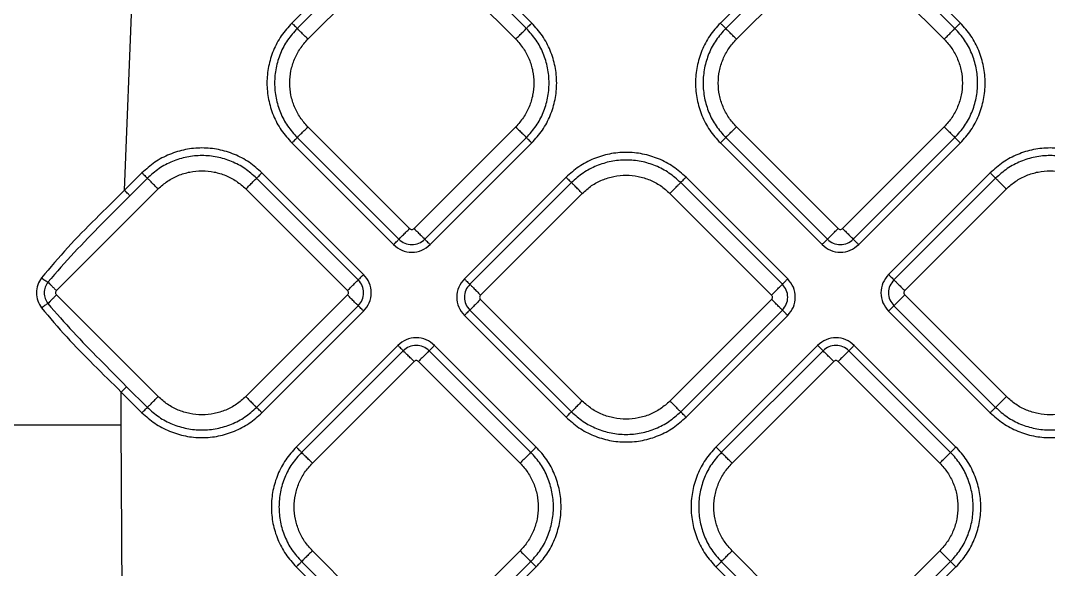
# Model space of a CAD drawing. Extents: x 943 to 1030, y 781 to 934.
# Drawn here: x 974.61 to 981.27, y 843.8 to 847.36 of the extents above; entities that cross this region are included whole.
import ezdxf

# ---------------------------------------------------------------- set-up
doc = ezdxf.new("R2010")
doc.units = 0
doc.header["$MEASUREMENT"] = 0
doc.layers.add('1', color=4, linetype='Continuous')

# ---------------------------------------------------------------- blocks, each defined once
blk = doc.blocks.new('AIRA')
at = {"layer": '1', "color": 3, "linetype": 'Continuous', "lineweight": 25}
for p, q in [((33.8449, 44.8358), (33.1861, 44.177)), ((34.7412, 44.177), (34.0824, 44.8358)), ((36.6214, 44.8358), (35.9626, 44.177)), ((37.5177, 44.177), (36.8589, 44.8358)), ((33.8798, 44.801), (33.2209, 44.1421)), ((34.7063, 44.1421), (34.0475, 44.801)), ((36.6563, 44.801), (35.9975, 44.1422)), ((37.4828, 44.1422), (36.824, 44.801)), ((33.2907, 44.0724), (33.9495, 44.7312)), ((33.9778, 44.7312), (34.6366, 44.0724)), ((36.0672, 44.0724), (36.726, 44.7313)), ((36.7543, 44.7313), (37.4131, 44.0724)), ((32.102, 43.0929), (32.1559, 44.4299)), ((33.9495, 42.8454), (33.2907, 43.5043)), ((34.6366, 43.5043), (33.9778, 42.8454)), ((36.726, 42.8455), (36.0672, 43.5043)), ((37.4131, 43.5043), (36.7543, 42.8455)), ((33.2209, 43.4345), (33.8798, 42.7757)), ((34.0475, 42.7757), (34.7063, 43.4345)), ((35.9975, 43.4346), (36.6563, 42.7757)), ((36.824, 42.7757), (37.4828, 43.4346)), ((33.1861, 43.3997), (33.8449, 42.7408)), ((34.0824, 42.7408), (34.7412, 43.3997)), ((35.9626, 43.3997), (36.6214, 42.7409)), ((36.8589, 42.7409), (37.5177, 43.3997)), ((32.2153, 43.2062), (32.102, 43.0929)), ((32.2501, 43.1713), (32.1369, 43.0581)), ((33.6165, 42.5125), (32.9577, 43.1713)), ((33.6514, 42.5473), (32.9926, 43.2062)), ((34.9632, 43.1777), (34.3044, 42.5188)), ((36.3994, 42.5188), (35.7405, 43.1777)), ((37.7113, 43.2062), (37.0524, 42.5473)), ((37.7461, 43.1713), (37.0873, 42.5125)), ((32.3198, 43.1016), (31.661, 42.4427)), ((32.888, 43.1016), (33.5468, 42.4427)), ((34.9981, 43.1428), (34.3393, 42.484)), ((36.3645, 42.484), (35.7057, 43.1428)), ((37.157, 42.4427), (37.8158, 43.1016)), ((34.409, 42.4142), (35.0678, 43.0731)), ((35.6359, 43.0731), (36.2948, 42.4142)), ((31.661, 42.4145), (32.3198, 41.7556)), ((33.5468, 42.4145), (32.888, 41.7556)), ((35.0678, 41.7271), (34.409, 42.386)), ((36.2948, 42.386), (35.6359, 41.7271)), ((37.8158, 41.7556), (37.157, 42.4145)), ((32.9577, 41.6859), (33.6165, 42.3447)), ((32.9926, 41.651), (33.6514, 42.3099)), ((34.3393, 42.3162), (34.9981, 41.6574)), ((35.7057, 41.6574), (36.3645, 42.3162)), ((37.0524, 42.3099), (37.7113, 41.651)), ((37.0873, 42.3447), (37.7461, 41.6859)), ((34.3044, 42.2814), (34.9632, 41.6225)), ((35.7405, 41.6225), (36.3994, 42.2814)), ((33.8734, 42.0878), (33.2146, 41.429)), ((33.9083, 42.053), (33.2495, 41.3942)), ((34.7348, 41.3942), (34.076, 42.053)), ((34.7697, 41.429), (34.1109, 42.0878)), ((36.5929, 42.0878), (35.9341, 41.429)), ((36.6278, 42.053), (35.9689, 41.3941)), ((37.4543, 41.3941), (36.7955, 42.053)), ((37.4892, 41.429), (36.8304, 42.0878)), ((33.3192, 41.3244), (33.978, 41.9833)), ((34.0063, 41.9833), (34.6651, 41.3244)), ((36.0387, 41.3244), (36.6975, 41.9832)), ((36.7258, 41.9832), (37.3846, 41.3244)), ((32.0807, 41.5708), (32.0812, 41.7851)), ((32.0812, 41.7851), (32.2153, 41.651)), ((32.116, 41.82), (32.2501, 41.6859)), ((32.0885, 40.3029), (32.0807, 41.5708)), ((33.978, 40.0975), (33.3192, 40.7563)), ((34.6651, 40.7563), (34.0063, 40.0975)), ((36.6975, 40.0974), (36.0387, 40.7563)), ((37.3846, 40.7563), (36.7258, 40.0974)), ((33.2146, 40.6517), (33.8734, 39.9929)), ((33.2495, 40.6866), (33.9083, 40.0277)), ((34.076, 40.0277), (34.7348, 40.6866)), ((34.1109, 39.9929), (34.7697, 40.6517)), ((35.9341, 40.6517), (36.5929, 39.9928)), ((35.9689, 40.6865), (36.6278, 40.0277)), ((36.7955, 40.0277), (37.4543, 40.6865)), ((36.8304, 39.9928), (37.4892, 40.6517))]:
    blk.add_line(p, q, dxfattribs=at)
for points in [[(33.1861, 44.177), (33.1621, 44.1501), (33.1141, 44.0963), (33.0638, 43.9998), (33.0321, 43.8963), (33.0216, 43.7883), (33.0321, 43.6804), (33.0638, 43.5768), (33.1141, 43.4803), (33.1621, 43.4266), (33.1861, 43.3997)], [(33.1861, 44.177), (33.1902, 44.1728), (33.1985, 44.1646), (33.2093, 44.1537), (33.2176, 44.1454), (33.2198, 44.1432), (33.2209, 44.1421)], [(34.7412, 44.177), (34.7371, 44.1728), (34.7288, 44.1646), (34.718, 44.1537), (34.7097, 44.1454), (34.7074, 44.1432), (34.7063, 44.1421)], [(34.7412, 43.3997), (34.7652, 43.4266), (34.8132, 43.4803), (34.8634, 43.5768), (34.8951, 43.6804), (34.9057, 43.7883), (34.8951, 43.8963), (34.8634, 43.9998), (34.8132, 44.0963), (34.7652, 44.1501), (34.7412, 44.177)], [(35.9626, 44.177), (35.9386, 44.1501), (35.8906, 44.0964), (35.8404, 43.9999), (35.8086, 43.8963), (35.7981, 43.7884), (35.8086, 43.6804), (35.8404, 43.5769), (35.8906, 43.4804), (35.9386, 43.4266), (35.9626, 43.3997)], [(35.9626, 44.177), (35.9667, 44.1729), (35.975, 44.1646), (35.9858, 44.1538), (35.9941, 44.1455), (35.9963, 44.1433), (35.9975, 44.1422)], [(37.5177, 44.177), (37.5136, 44.1729), (37.5053, 44.1646), (37.4945, 44.1538), (37.4862, 44.1455), (37.484, 44.1433), (37.4828, 44.1422)], [(37.5177, 43.3997), (37.5417, 43.4266), (37.5897, 43.4804), (37.6399, 43.5769), (37.6717, 43.6804), (37.6822, 43.7884), (37.6717, 43.8963), (37.6399, 43.9999), (37.5897, 44.0964), (37.5417, 44.1501), (37.5177, 44.177)], [(33.2209, 44.1421), (33.1991, 44.1176), (33.1554, 44.0687), (33.1097, 43.9809), (33.0808, 43.8866), (33.0712, 43.7883), (33.0808, 43.6901), (33.1097, 43.5958), (33.1554, 43.508), (33.1991, 43.459), (33.2209, 43.4345)], [(33.2907, 44.0724), (33.2824, 44.0807), (33.2658, 44.0972), (33.2442, 44.1189), (33.2276, 44.1355), (33.2232, 44.1399), (33.2209, 44.1421)], [(34.6366, 44.0724), (34.6449, 44.0807), (34.6614, 44.0972), (34.6831, 44.1189), (34.6997, 44.1355), (34.7041, 44.1399), (34.7063, 44.1421)], [(34.7063, 43.4345), (34.7282, 43.459), (34.7719, 43.508), (34.8176, 43.5958), (34.8465, 43.6901), (34.8561, 43.7883), (34.8465, 43.8866), (34.8176, 43.9809), (34.7719, 44.0687), (34.7282, 44.1176), (34.7063, 44.1421)], [(35.9975, 44.1422), (35.9756, 44.1177), (35.9319, 44.0687), (35.8862, 43.9809), (35.8573, 43.8866), (35.8477, 43.7884), (35.8573, 43.6901), (35.8862, 43.5958), (35.9319, 43.508), (35.9756, 43.459), (35.9975, 43.4346)], [(36.0672, 44.0724), (36.0589, 44.0807), (36.0423, 44.0973), (36.0207, 44.1189), (36.0041, 44.1355), (35.9997, 44.1399), (35.9975, 44.1422)], [(37.4131, 44.0724), (37.4214, 44.0807), (37.438, 44.0973), (37.4596, 44.1189), (37.4762, 44.1355), (37.4806, 44.1399), (37.4828, 44.1422)], [(37.4828, 43.4346), (37.5047, 43.459), (37.5484, 43.508), (37.5941, 43.5958), (37.623, 43.6901), (37.6326, 43.7884), (37.623, 43.8866), (37.5941, 43.9809), (37.5484, 44.0687), (37.5047, 44.1177), (37.4828, 44.1422)], [(33.2907, 43.5043), (33.2731, 43.5239), (33.2381, 43.5632), (33.2013, 43.6337), (33.1781, 43.7094), (33.1704, 43.7883), (33.1781, 43.8672), (33.2013, 43.9429), (33.2381, 44.0135), (33.2731, 44.0527), (33.2907, 44.0724)], [(34.6366, 44.0724), (34.6541, 44.0527), (34.6892, 44.0135), (34.726, 43.9429), (34.7491, 43.8672), (34.7568, 43.7883), (34.7491, 43.7094), (34.726, 43.6337), (34.6892, 43.5632), (34.6541, 43.5239), (34.6366, 43.5043)], [(36.0672, 43.5043), (36.0496, 43.5239), (36.0146, 43.5632), (35.9778, 43.6338), (35.9547, 43.7095), (35.9469, 43.7884), (35.9547, 43.8673), (35.9778, 43.943), (36.0146, 44.0135), (36.0496, 44.0528), (36.0672, 44.0724)], [(37.4131, 44.0724), (37.4307, 44.0528), (37.4657, 44.0135), (37.5025, 43.943), (37.5256, 43.8673), (37.5334, 43.7884), (37.5256, 43.7095), (37.5025, 43.6338), (37.4657, 43.5632), (37.4307, 43.5239), (37.4131, 43.5043)], [(33.2209, 43.4345), (33.2232, 43.4368), (33.2276, 43.4412), (33.2442, 43.4578), (33.2658, 43.4794), (33.2824, 43.496), (33.2907, 43.5043)], [(34.6366, 43.5043), (34.6449, 43.496), (34.6614, 43.4794), (34.6831, 43.4578), (34.6997, 43.4412), (34.7041, 43.4368), (34.7063, 43.4345)], [(35.9975, 43.4346), (35.9997, 43.4368), (36.0041, 43.4412), (36.0207, 43.4578), (36.0423, 43.4795), (36.0589, 43.496), (36.0672, 43.5043)], [(37.4131, 43.5043), (37.4214, 43.496), (37.438, 43.4795), (37.4596, 43.4578), (37.4762, 43.4412), (37.4806, 43.4368), (37.4828, 43.4346)], [(33.2209, 43.4345), (33.2198, 43.4334), (33.2176, 43.4312), (33.2093, 43.4229), (33.1985, 43.4121), (33.1902, 43.4038), (33.1861, 43.3997)], [(34.7412, 43.3997), (34.7371, 43.4038), (34.7288, 43.4121), (34.718, 43.4229), (34.7097, 43.4312), (34.7074, 43.4334), (34.7063, 43.4345)], [(35.9975, 43.4346), (35.9963, 43.4335), (35.9941, 43.4313), (35.9858, 43.423), (35.975, 43.4121), (35.9667, 43.4039), (35.9626, 43.3997)], [(37.5177, 43.3997), (37.5136, 43.4039), (37.5053, 43.4121), (37.4945, 43.423), (37.4862, 43.4313), (37.484, 43.4335), (37.4828, 43.4346)], [(32.9926, 43.2062), (32.9657, 43.2302), (32.9119, 43.2781), (32.8154, 43.3284), (32.7119, 43.3601), (32.6039, 43.3707), (32.4959, 43.3601), (32.3924, 43.3284), (32.2959, 43.2781), (32.2421, 43.2302), (32.2153, 43.2062)], [(38.4886, 43.2062), (38.4617, 43.2302), (38.4079, 43.2781), (38.3114, 43.3284), (38.2079, 43.3601), (38.0999, 43.3707), (37.9919, 43.3601), (37.8884, 43.3284), (37.7919, 43.2781), (37.7381, 43.2302), (37.7113, 43.2062)], [(32.9577, 43.1713), (32.9332, 43.1931), (32.8843, 43.2368), (32.7964, 43.2826), (32.7022, 43.3114), (32.6039, 43.321), (32.5056, 43.3114), (32.4114, 43.2826), (32.3235, 43.2368), (32.2746, 43.1931), (32.2501, 43.1713)], [(35.7405, 43.1777), (35.7136, 43.2016), (35.6599, 43.2496), (35.5634, 43.2999), (35.4598, 43.3316), (35.3519, 43.3422), (35.2439, 43.3316), (35.1404, 43.2999), (35.0439, 43.2496), (34.9901, 43.2016), (34.9632, 43.1777)], [(38.4537, 43.1713), (38.4292, 43.1931), (38.3803, 43.2368), (38.2924, 43.2826), (38.1982, 43.3114), (38.0999, 43.321), (38.0016, 43.3114), (37.9074, 43.2826), (37.8195, 43.2368), (37.7706, 43.1931), (37.7461, 43.1713)], [(35.7057, 43.1428), (35.6812, 43.1646), (35.6322, 43.2083), (35.5444, 43.2541), (35.4502, 43.2829), (35.3519, 43.2925), (35.2536, 43.2829), (35.1593, 43.2541), (35.0715, 43.2083), (35.0226, 43.1646), (34.9981, 43.1428)], [(32.2153, 43.2062), (32.2194, 43.202), (32.2277, 43.1937), (32.2385, 43.1829), (32.2468, 43.1746), (32.249, 43.1724), (32.2501, 43.1713)], [(32.3198, 43.1016), (32.3116, 43.1099), (32.295, 43.1264), (32.2734, 43.1481), (32.2568, 43.1647), (32.2523, 43.1691), (32.2501, 43.1713)], [(32.3198, 43.1016), (32.3395, 43.1191), (32.3788, 43.1542), (32.4493, 43.1909), (32.525, 43.2141), (32.6039, 43.2218), (32.6828, 43.2141), (32.7585, 43.1909), (32.829, 43.1542), (32.8683, 43.1191), (32.888, 43.1016)], [(32.888, 43.1016), (32.8963, 43.1099), (32.9128, 43.1264), (32.9345, 43.1481), (32.9511, 43.1647), (32.9555, 43.1691), (32.9577, 43.1713)], [(32.9926, 43.2062), (32.9884, 43.202), (32.9801, 43.1937), (32.9693, 43.1829), (32.961, 43.1746), (32.9588, 43.1724), (32.9577, 43.1713)], [(34.9632, 43.1777), (34.9674, 43.1735), (34.9756, 43.1652), (34.9865, 43.1544), (34.9948, 43.1461), (34.997, 43.1439), (34.9981, 43.1428)], [(35.0678, 43.0731), (35.0875, 43.0906), (35.1268, 43.1257), (35.1973, 43.1624), (35.273, 43.1856), (35.3519, 43.1933), (35.4308, 43.1856), (35.5065, 43.1624), (35.577, 43.1257), (35.6163, 43.0906), (35.6359, 43.0731)], [(35.7405, 43.1777), (35.7364, 43.1735), (35.7281, 43.1652), (35.7173, 43.1544), (35.709, 43.1461), (35.7068, 43.1439), (35.7057, 43.1428)], [(37.7461, 43.1713), (37.745, 43.1724), (37.7428, 43.1746), (37.7345, 43.1829), (37.7237, 43.1937), (37.7154, 43.202), (37.7113, 43.2062)], [(37.7461, 43.1713), (37.7483, 43.1691), (37.7528, 43.1647), (37.7694, 43.1481), (37.791, 43.1264), (37.8076, 43.1099), (37.8158, 43.1016)], [(37.8158, 43.1016), (37.8355, 43.1191), (37.8748, 43.1542), (37.9453, 43.1909), (38.021, 43.2141), (38.0999, 43.2218), (38.1788, 43.2141), (38.2545, 43.1909), (38.325, 43.1542), (38.3643, 43.1191), (38.384, 43.1016)], [(32.1369, 43.0581), (32.1358, 43.0592), (32.1336, 43.0614), (32.1253, 43.0697), (32.1144, 43.0805), (32.1062, 43.0888), (32.102, 43.0929)], [(35.0678, 43.0731), (35.0595, 43.0813), (35.043, 43.0979), (35.0213, 43.1196), (35.0047, 43.1362), (35.0003, 43.1406), (34.9981, 43.1428)], [(35.6359, 43.0731), (35.6442, 43.0813), (35.6608, 43.0979), (35.6824, 43.1196), (35.699, 43.1362), (35.7035, 43.1406), (35.7057, 43.1428)], [(33.8798, 42.7757), (33.882, 42.7779), (33.8864, 42.7823), (33.903, 42.7989), (33.9247, 42.8206), (33.9412, 42.8372), (33.9495, 42.8454)], [(33.9778, 42.8454), (33.9861, 42.8372), (34.0026, 42.8206), (34.0243, 42.7989), (34.0409, 42.7823), (34.0453, 42.7779), (34.0475, 42.7757)], [(36.6563, 42.7757), (36.6585, 42.778), (36.6629, 42.7824), (36.6795, 42.799), (36.7012, 42.8206), (36.7177, 42.8372), (36.726, 42.8455)], [(36.7543, 42.8455), (36.7626, 42.8372), (36.7791, 42.8206), (36.8008, 42.799), (36.8174, 42.7824), (36.8218, 42.778), (36.824, 42.7757)], [(33.8449, 42.7408), (33.8491, 42.745), (33.8573, 42.7533), (33.8682, 42.7641), (33.8765, 42.7724), (33.8787, 42.7746), (33.8798, 42.7757)], [(34.0824, 42.7408), (34.0782, 42.745), (34.0699, 42.7533), (34.0591, 42.7641), (34.0508, 42.7724), (34.0486, 42.7746), (34.0475, 42.7757)], [(36.6214, 42.7409), (36.6256, 42.745), (36.6338, 42.7533), (36.6447, 42.7641), (36.653, 42.7724), (36.6552, 42.7746), (36.6563, 42.7757)], [(36.8589, 42.7409), (36.8547, 42.745), (36.8465, 42.7533), (36.8356, 42.7641), (36.8273, 42.7724), (36.8251, 42.7746), (36.824, 42.7757)], [(31.6056, 42.4982), (31.6092, 42.4946), (31.6163, 42.4875), (31.63, 42.4737), (31.6451, 42.4587), (31.6557, 42.4481), (31.661, 42.4427)], [(33.5468, 42.4427), (33.5551, 42.451), (33.5716, 42.4676), (33.5933, 42.4892), (33.6099, 42.5058), (33.6143, 42.5103), (33.6165, 42.5125)], [(33.6514, 42.5473), (33.6473, 42.5432), (33.639, 42.5349), (33.6281, 42.5241), (33.6199, 42.5158), (33.6176, 42.5136), (33.6165, 42.5125)], [(34.3044, 42.5188), (34.3085, 42.5147), (34.3168, 42.5064), (34.3276, 42.4956), (34.3359, 42.4873), (34.3381, 42.4851), (34.3393, 42.484)], [(36.3994, 42.5188), (36.3952, 42.5147), (36.3869, 42.5064), (36.3761, 42.4956), (36.3678, 42.4873), (36.3656, 42.4851), (36.3645, 42.484)], [(37.0524, 42.5473), (37.0566, 42.5432), (37.0648, 42.5349), (37.0757, 42.5241), (37.084, 42.5158), (37.0862, 42.5136), (37.0873, 42.5125)], [(37.0873, 42.5125), (37.0895, 42.5103), (37.0939, 42.5058), (37.1105, 42.4892), (37.1322, 42.4676), (37.1487, 42.451), (37.157, 42.4427)], [(34.3393, 42.484), (34.3415, 42.4817), (34.3459, 42.4773), (34.3625, 42.4607), (34.3841, 42.4391), (34.4007, 42.4225), (34.409, 42.4142)], [(36.2948, 42.4142), (36.3031, 42.4225), (36.3196, 42.4391), (36.3413, 42.4607), (36.3579, 42.4773), (36.3623, 42.4817), (36.3645, 42.484)], [(31.661, 42.4145), (31.6557, 42.4091), (31.645, 42.3984), (31.6298, 42.3833), (31.616, 42.3695), (31.6089, 42.3624), (31.6053, 42.3588)], [(33.6165, 42.3447), (33.6143, 42.347), (33.6099, 42.3514), (33.5933, 42.368), (33.5716, 42.3896), (33.5551, 42.4062), (33.5468, 42.4145)], [(34.409, 42.386), (34.4007, 42.3777), (34.3841, 42.3611), (34.3625, 42.3395), (34.3459, 42.3229), (34.3415, 42.3184), (34.3393, 42.3162)], [(36.3645, 42.3162), (36.3623, 42.3184), (36.3579, 42.3229), (36.3413, 42.3395), (36.3196, 42.3611), (36.3031, 42.3777), (36.2948, 42.386)], [(37.157, 42.4145), (37.1487, 42.4062), (37.1322, 42.3896), (37.1105, 42.368), (37.0939, 42.3514), (37.0895, 42.347), (37.0873, 42.3447)], [(33.6514, 42.3099), (33.6473, 42.314), (33.639, 42.3223), (33.6281, 42.3331), (33.6199, 42.3414), (33.6176, 42.3436), (33.6165, 42.3447)], [(34.3393, 42.3162), (34.3381, 42.3151), (34.3359, 42.3129), (34.3276, 42.3046), (34.3168, 42.2938), (34.3085, 42.2855), (34.3044, 42.2814)], [(36.3994, 42.2814), (36.3952, 42.2855), (36.3869, 42.2938), (36.3761, 42.3046), (36.3678, 42.3129), (36.3656, 42.3151), (36.3645, 42.3162)], [(37.0524, 42.3099), (37.0566, 42.314), (37.0648, 42.3223), (37.0757, 42.3331), (37.084, 42.3414), (37.0862, 42.3436), (37.0873, 42.3447)], [(33.8734, 42.0878), (33.8776, 42.0837), (33.8858, 42.0754), (33.8967, 42.0646), (33.905, 42.0563), (33.9072, 42.0541), (33.9083, 42.053)], [(33.978, 41.9833), (33.9697, 41.9915), (33.9532, 42.0081), (33.9315, 42.0298), (33.9149, 42.0463), (33.9105, 42.0508), (33.9083, 42.053)], [(34.076, 42.053), (34.0738, 42.0508), (34.0694, 42.0463), (34.0528, 42.0298), (34.0311, 42.0081), (34.0146, 41.9915), (34.0063, 41.9833)], [(34.1109, 42.0878), (34.1067, 42.0837), (34.0985, 42.0754), (34.0876, 42.0646), (34.0793, 42.0563), (34.0771, 42.0541), (34.076, 42.053)], [(36.5929, 42.0878), (36.5971, 42.0837), (36.6053, 42.0754), (36.6162, 42.0646), (36.6245, 42.0563), (36.6267, 42.0541), (36.6278, 42.053)], [(36.6975, 41.9832), (36.6892, 41.9915), (36.6727, 42.0081), (36.651, 42.0297), (36.6344, 42.0463), (36.63, 42.0507), (36.6278, 42.053)], [(36.7955, 42.053), (36.7933, 42.0507), (36.7889, 42.0463), (36.7723, 42.0297), (36.7506, 42.0081), (36.7341, 41.9915), (36.7258, 41.9832)], [(36.8304, 42.0878), (36.8262, 42.0837), (36.8179, 42.0754), (36.8071, 42.0646), (36.7988, 42.0563), (36.7966, 42.0541), (36.7955, 42.053)], [(32.0812, 41.7851), (32.0853, 41.7893), (32.0936, 41.7976), (32.1044, 41.8084), (32.1127, 41.8167), (32.1149, 41.8189), (32.116, 41.82)], [(32.2501, 41.6859), (32.2523, 41.6881), (32.2568, 41.6925), (32.2734, 41.7091), (32.295, 41.7308), (32.3116, 41.7474), (32.3198, 41.7556)], [(32.888, 41.7556), (32.8683, 41.7381), (32.829, 41.703), (32.7585, 41.6663), (32.6828, 41.6431), (32.6039, 41.6354), (32.525, 41.6431), (32.4493, 41.6663), (32.3788, 41.703), (32.3395, 41.7381), (32.3198, 41.7556)], [(32.888, 41.7556), (32.8963, 41.7474), (32.9128, 41.7308), (32.9345, 41.7091), (32.9511, 41.6925), (32.9555, 41.6881), (32.9577, 41.6859)], [(35.0678, 41.7271), (35.0595, 41.7188), (35.043, 41.7023), (35.0213, 41.6806), (35.0047, 41.664), (35.0003, 41.6596), (34.9981, 41.6574)], [(35.6359, 41.7271), (35.6163, 41.7096), (35.577, 41.6745), (35.5065, 41.6378), (35.4308, 41.6146), (35.3519, 41.6069), (35.273, 41.6146), (35.1973, 41.6378), (35.1268, 41.6745), (35.0875, 41.7096), (35.0678, 41.7271)], [(35.6359, 41.7271), (35.6442, 41.7188), (35.6608, 41.7023), (35.6824, 41.6806), (35.699, 41.664), (35.7035, 41.6596), (35.7057, 41.6574)], [(37.8158, 41.7556), (37.8076, 41.7474), (37.791, 41.7308), (37.7694, 41.7091), (37.7528, 41.6925), (37.7483, 41.6881), (37.7461, 41.6859)], [(38.384, 41.7556), (38.3643, 41.7381), (38.325, 41.703), (38.2545, 41.6663), (38.1788, 41.6431), (38.0999, 41.6354), (38.021, 41.6431), (37.9453, 41.6663), (37.8748, 41.703), (37.8355, 41.7381), (37.8158, 41.7556)], [(32.2153, 41.651), (32.2194, 41.6552), (32.2277, 41.6635), (32.2385, 41.6743), (32.2468, 41.6826), (32.249, 41.6848), (32.2501, 41.6859)], [(32.2153, 41.651), (32.2421, 41.6271), (32.2959, 41.5791), (32.3924, 41.5288), (32.4959, 41.4971), (32.6039, 41.4865), (32.7119, 41.4971), (32.8154, 41.5288), (32.9119, 41.5791), (32.9657, 41.6271), (32.9926, 41.651)], [(32.2501, 41.6859), (32.2746, 41.6641), (32.3235, 41.6204), (32.4114, 41.5746), (32.5056, 41.5458), (32.6039, 41.5362), (32.7022, 41.5458), (32.7964, 41.5746), (32.8843, 41.6204), (32.9332, 41.6641), (32.9577, 41.6859)], [(32.9926, 41.651), (32.9884, 41.6552), (32.9801, 41.6635), (32.9693, 41.6743), (32.961, 41.6826), (32.9588, 41.6848), (32.9577, 41.6859)], [(34.9632, 41.6225), (34.9674, 41.6267), (34.9756, 41.635), (34.9865, 41.6458), (34.9948, 41.6541), (34.997, 41.6563), (34.9981, 41.6574)], [(34.9981, 41.6574), (35.0226, 41.6356), (35.0715, 41.5919), (35.1593, 41.5461), (35.2536, 41.5173), (35.3519, 41.5077), (35.4502, 41.5173), (35.5444, 41.5461), (35.6322, 41.5919), (35.6812, 41.6356), (35.7057, 41.6574)], [(35.7405, 41.6225), (35.7364, 41.6267), (35.7281, 41.635), (35.7173, 41.6458), (35.709, 41.6541), (35.7068, 41.6563), (35.7057, 41.6574)], [(37.7113, 41.651), (37.7154, 41.6552), (37.7237, 41.6635), (37.7345, 41.6743), (37.7428, 41.6826), (37.745, 41.6848), (37.7461, 41.6859)], [(37.7113, 41.651), (37.7381, 41.6271), (37.7919, 41.5791), (37.8884, 41.5288), (37.9919, 41.4971), (38.0999, 41.4865), (38.2079, 41.4971), (38.3114, 41.5288), (38.4079, 41.5791), (38.4617, 41.6271), (38.4886, 41.651)], [(37.7461, 41.6859), (37.7706, 41.6641), (37.8195, 41.6204), (37.9074, 41.5746), (38.0016, 41.5458), (38.0999, 41.5362), (38.1982, 41.5458), (38.2924, 41.5746), (38.3803, 41.6204), (38.4292, 41.6641), (38.4537, 41.6859)], [(34.9632, 41.6225), (34.9901, 41.5985), (35.0439, 41.5506), (35.1404, 41.5003), (35.2439, 41.4686), (35.3519, 41.458), (35.4598, 41.4686), (35.5634, 41.5003), (35.6599, 41.5506), (35.7136, 41.5985), (35.7405, 41.6225)], [(33.2146, 41.429), (33.1906, 41.4021), (33.1426, 41.3484), (33.0924, 41.2519), (33.0606, 41.1483), (33.0501, 41.0404), (33.0606, 40.9324), (33.0924, 40.8289), (33.1426, 40.7324), (33.1906, 40.6786), (33.2146, 40.6517)], [(33.2146, 41.429), (33.2187, 41.4249), (33.227, 41.4166), (33.2378, 41.4058), (33.2461, 41.3975), (33.2483, 41.3953), (33.2495, 41.3942)], [(34.7348, 41.3942), (34.736, 41.3953), (34.7382, 41.3975), (34.7465, 41.4058), (34.7573, 41.4166), (34.7656, 41.4249), (34.7697, 41.429)], [(34.7697, 40.6517), (34.7937, 40.6786), (34.8417, 40.7324), (34.8919, 40.8289), (34.9237, 40.9324), (34.9342, 41.0404), (34.9237, 41.1483), (34.8919, 41.2519), (34.8417, 41.3484), (34.7937, 41.4021), (34.7697, 41.429)], [(35.9341, 41.429), (35.9101, 41.4021), (35.8621, 41.3483), (35.8118, 41.2518), (35.7801, 41.1483), (35.7696, 41.0403), (35.7801, 40.9324), (35.8118, 40.8288), (35.8621, 40.7323), (35.9101, 40.6786), (35.9341, 40.6517)], [(35.9341, 41.429), (35.9382, 41.4248), (35.9465, 41.4166), (35.9573, 41.4057), (35.9656, 41.3974), (35.9678, 41.3952), (35.9689, 41.3941)], [(37.4892, 41.429), (37.4851, 41.4248), (37.4768, 41.4166), (37.466, 41.4057), (37.4577, 41.3974), (37.4554, 41.3952), (37.4543, 41.3941)], [(37.4892, 40.6517), (37.5132, 40.6786), (37.5612, 40.7323), (37.6114, 40.8288), (37.6431, 40.9324), (37.6537, 41.0403), (37.6431, 41.1483), (37.6114, 41.2518), (37.5612, 41.3483), (37.5132, 41.4021), (37.4892, 41.429)], [(33.2495, 41.3942), (33.2276, 41.3697), (33.1839, 41.3207), (33.1382, 41.2329), (33.1093, 41.1386), (33.0997, 41.0404), (33.1093, 40.9421), (33.1382, 40.8478), (33.1839, 40.76), (33.2276, 40.711), (33.2495, 40.6866)], [(33.3192, 41.3244), (33.3109, 41.3327), (33.2943, 41.3493), (33.2727, 41.3709), (33.2561, 41.3875), (33.2517, 41.3919), (33.2495, 41.3942)], [(34.7348, 41.3942), (34.7326, 41.3919), (34.7282, 41.3875), (34.7116, 41.3709), (34.69, 41.3493), (34.6734, 41.3327), (34.6651, 41.3244)], [(34.7348, 40.6866), (34.7567, 40.711), (34.8004, 40.76), (34.8461, 40.8478), (34.875, 40.9421), (34.8846, 41.0404), (34.875, 41.1386), (34.8461, 41.2329), (34.8004, 41.3207), (34.7567, 41.3697), (34.7348, 41.3942)], [(35.9689, 41.3941), (35.9471, 41.3696), (35.9034, 41.3207), (35.8577, 41.2329), (35.8288, 41.1386), (35.8192, 41.0403), (35.8288, 40.9421), (35.8577, 40.8478), (35.9034, 40.76), (35.9471, 40.711), (35.9689, 40.6865)], [(36.0387, 41.3244), (36.0304, 41.3327), (36.0138, 41.3492), (35.9922, 41.3709), (35.9756, 41.3875), (35.9712, 41.3919), (35.9689, 41.3941)], [(37.3846, 41.3244), (37.3929, 41.3327), (37.4094, 41.3492), (37.4311, 41.3709), (37.4477, 41.3875), (37.4521, 41.3919), (37.4543, 41.3941)], [(37.4543, 40.6865), (37.4762, 40.711), (37.5199, 40.76), (37.5656, 40.8478), (37.5945, 40.9421), (37.6041, 41.0403), (37.5945, 41.1386), (37.5656, 41.2329), (37.5199, 41.3207), (37.4762, 41.3696), (37.4543, 41.3941)], [(33.3192, 40.7563), (33.3016, 40.7759), (33.2666, 40.8152), (33.2298, 40.8858), (33.2067, 40.9615), (33.1989, 41.0404), (33.2067, 41.1193), (33.2298, 41.195), (33.2666, 41.2655), (33.3016, 41.3048), (33.3192, 41.3244)], [(34.6651, 41.3244), (34.6827, 41.3048), (34.7177, 41.2655), (34.7545, 41.195), (34.7776, 41.1193), (34.7854, 41.0404), (34.7776, 40.9615), (34.7545, 40.8858), (34.7177, 40.8152), (34.6827, 40.7759), (34.6651, 40.7563)], [(36.0387, 40.7563), (36.0211, 40.7759), (35.9861, 40.8152), (35.9493, 40.8857), (35.9261, 40.9614), (35.9184, 41.0403), (35.9261, 41.1192), (35.9493, 41.1949), (35.9861, 41.2655), (36.0211, 41.3047), (36.0387, 41.3244)], [(37.3846, 41.3244), (37.4021, 41.3047), (37.4372, 41.2655), (37.474, 41.1949), (37.4971, 41.1192), (37.5048, 41.0403), (37.4971, 40.9614), (37.474, 40.8857), (37.4372, 40.8152), (37.4021, 40.7759), (37.3846, 40.7563)], [(33.3192, 40.7563), (33.3109, 40.748), (33.2943, 40.7315), (33.2727, 40.7098), (33.2561, 40.6932), (33.2517, 40.6888), (33.2495, 40.6866)], [(34.6651, 40.7563), (34.6734, 40.748), (34.69, 40.7315), (34.7116, 40.7098), (34.7282, 40.6932), (34.7326, 40.6888), (34.7348, 40.6866)], [(35.9689, 40.6865), (35.9712, 40.6888), (35.9756, 40.6932), (35.9922, 40.7098), (36.0138, 40.7314), (36.0304, 40.748), (36.0387, 40.7563)], [(37.3846, 40.7563), (37.3929, 40.748), (37.4094, 40.7314), (37.4311, 40.7098), (37.4477, 40.6932), (37.4521, 40.6888), (37.4543, 40.6865)], [(33.2146, 40.6517), (33.2187, 40.6559), (33.227, 40.6641), (33.2378, 40.675), (33.2461, 40.6833), (33.2483, 40.6855), (33.2495, 40.6866)], [(34.7697, 40.6517), (34.7656, 40.6559), (34.7573, 40.6641), (34.7465, 40.675), (34.7382, 40.6833), (34.736, 40.6855), (34.7348, 40.6866)], [(35.9689, 40.6865), (35.9678, 40.6854), (35.9656, 40.6832), (35.9573, 40.6749), (35.9465, 40.6641), (35.9382, 40.6558), (35.9341, 40.6517)], [(37.4892, 40.6517), (37.4851, 40.6558), (37.4768, 40.6641), (37.466, 40.6749), (37.4577, 40.6832), (37.4554, 40.6854), (37.4543, 40.6865)]]:
    blk.add_open_spline(points, degree=3, dxfattribs=at)
for points, knots in [([(32.102, 43.0929), (32.0397, 43.0317), (31.9151, 42.9094), (31.7315, 42.7238), (31.6203, 42.592), (31.5648, 42.5261)], [0, 0, 0, 0, 0.333732, 0.66708, 1, 1, 1, 1]), ([(32.1369, 43.0581), (32.0762, 42.997), (31.9547, 42.875), (31.7748, 42.6907), (31.6619, 42.5623), (31.6056, 42.4982)], [0, 0, 0, 0, 0.333879, 0.667479, 1, 1, 1, 1]), ([(33.9495, 42.8454), (33.9516, 42.8438), (33.9557, 42.8405), (33.9636, 42.8391), (33.9716, 42.8405), (33.9757, 42.8438), (33.9778, 42.8454)], [0, 0, 0, 0, 0.25001, 0.5, 0.74999, 1, 1, 1, 1]), ([(36.726, 42.8455), (36.7281, 42.8438), (36.7322, 42.8405), (36.7401, 42.8391), (36.7481, 42.8405), (36.7522, 42.8438), (36.7543, 42.8455)], [0, 0, 0, 0, 0.25001, 0.5, 0.74999, 1, 1, 1, 1]), ([(33.8798, 42.7757), (33.892, 42.766), (33.9166, 42.7466), (33.9636, 42.7381), (34.0108, 42.7466), (34.0352, 42.766), (34.0475, 42.7757)], [0, 0, 0, 0, 0.249635, 0.500178, 0.750078, 1, 1, 1, 1]), ([(36.6563, 42.7757), (36.6685, 42.7661), (36.6931, 42.7467), (36.7401, 42.7382), (36.7873, 42.7466), (36.8118, 42.766), (36.824, 42.7757)], [0, 0, 0, 0, 0.2496354, 0.5001783, 0.7500779, 1, 1, 1, 1]), ([(33.8449, 42.7408), (33.8623, 42.7271), (33.897, 42.6996), (33.9637, 42.6877), (34.0304, 42.6997), (34.065, 42.7271), (34.0824, 42.7408)], [0, 0, 0, 0, 0.250225, 0.500436, 0.750211, 1, 1, 1, 1]), ([(36.6214, 42.7409), (36.6388, 42.7271), (36.6736, 42.6997), (36.7402, 42.6877), (36.8069, 42.6997), (36.8415, 42.7272), (36.8589, 42.7409)], [0, 0, 0, 0, 0.250225, 0.500436, 0.750211, 1, 1, 1, 1]), ([(31.5648, 42.5261), (31.5553, 42.5113), (31.5364, 42.4818), (31.5286, 42.4287), (31.5362, 42.3754), (31.555, 42.3459), (31.5645, 42.3311)], [0, 0, 0, 0, 0.250379, 0.499902, 0.749435, 1, 1, 1, 1]), ([(31.5648, 42.5261), (31.5683, 42.5233), (31.5754, 42.5175), (31.5866, 42.5095), (31.5971, 42.5027), (31.6028, 42.4996), (31.6056, 42.4982)], [0, 0, 0, 0, 0.2451952, 0.5, 0.7548048, 1, 1, 1, 1]), ([(31.6056, 42.4982), (31.5989, 42.4876), (31.5855, 42.4665), (31.58, 42.4285), (31.5853, 42.3905), (31.5987, 42.3693), (31.6053, 42.3588)], [0, 0, 0, 0, 0.249432, 0.500077, 0.750632, 1, 1, 1, 1]), ([(33.6165, 42.3447), (33.6262, 42.357), (33.6456, 42.3815), (33.6541, 42.4286), (33.6456, 42.4757), (33.6262, 42.5002), (33.6165, 42.5125)], [0, 0, 0, 0, 0.2496354, 0.5001783, 0.7500779, 1, 1, 1, 1]), ([(33.6514, 42.3099), (33.6651, 42.3273), (33.6926, 42.362), (33.7046, 42.4287), (33.6926, 42.4953), (33.6651, 42.53), (33.6514, 42.5473)], [0, 0, 0, 0, 0.250225, 0.500436, 0.750211, 1, 1, 1, 1]), ([(34.3044, 42.5188), (34.2907, 42.5014), (34.2632, 42.4667), (34.2512, 42.4), (34.2632, 42.3334), (34.2907, 42.2987), (34.3044, 42.2814)], [0, 0, 0, 0, 0.250225, 0.500436, 0.750211, 1, 1, 1, 1]), ([(36.3994, 42.2814), (36.4131, 42.2987), (36.4406, 42.3335), (36.4525, 42.4002), (36.4405, 42.4668), (36.4131, 42.5015), (36.3994, 42.5188)], [0, 0, 0, 0, 0.250225, 0.500436, 0.750211, 1, 1, 1, 1]), ([(37.0524, 42.5473), (37.0387, 42.5299), (37.0112, 42.4952), (36.9993, 42.4285), (37.0112, 42.3619), (37.0387, 42.3272), (37.0524, 42.3099)], [0, 0, 0, 0, 0.250225, 0.500436, 0.750211, 1, 1, 1, 1]), ([(37.0873, 42.5125), (37.0776, 42.5002), (37.0582, 42.4757), (37.0497, 42.4286), (37.0582, 42.3815), (37.0776, 42.357), (37.0873, 42.3447)], [0, 0, 0, 0, 0.249635, 0.500178, 0.750078, 1, 1, 1, 1]), ([(31.661, 42.4427), (31.6594, 42.4407), (31.6561, 42.4365), (31.6547, 42.4286), (31.6561, 42.4207), (31.6594, 42.4165), (31.661, 42.4145)], [0, 0, 0, 0, 0.25001, 0.5, 0.74999, 1, 1, 1, 1]), ([(33.5468, 42.4145), (33.5485, 42.4165), (33.5517, 42.4207), (33.5531, 42.4286), (33.5517, 42.4365), (33.5485, 42.4407), (33.5468, 42.4427)], [0, 0, 0, 0, 0.25001, 0.5, 0.74999, 1, 1, 1, 1]), ([(34.3393, 42.484), (34.3296, 42.4717), (34.3102, 42.4472), (34.3017, 42.4001), (34.3101, 42.353), (34.3295, 42.3285), (34.3393, 42.3162)], [0, 0, 0, 0, 0.249635, 0.500178, 0.750078, 1, 1, 1, 1]), ([(36.3645, 42.3162), (36.3742, 42.3285), (36.3936, 42.353), (36.4021, 42.4001), (36.3936, 42.4472), (36.3742, 42.4717), (36.3645, 42.484)], [0, 0, 0, 0, 0.249635, 0.500178, 0.750078, 1, 1, 1, 1]), ([(37.157, 42.4427), (37.1554, 42.4407), (37.1521, 42.4365), (37.1507, 42.4286), (37.1521, 42.4207), (37.1554, 42.4165), (37.157, 42.4145)], [0, 0, 0, 0, 0.25001, 0.5, 0.74999, 1, 1, 1, 1]), ([(31.5645, 42.3311), (31.568, 42.3339), (31.5751, 42.3396), (31.5863, 42.3476), (31.5969, 42.3544), (31.6025, 42.3573), (31.6053, 42.3588)], [0, 0, 0, 0, 0.2451972, 0.5, 0.7548028, 1, 1, 1, 1]), ([(31.6053, 42.3588), (31.6594, 42.2971), (31.7678, 42.1734), (31.9409, 41.9961), (32.0576, 41.8787), (32.116, 41.82)], [0, 0, 0, 0, 0.332613, 0.666233, 1, 1, 1, 1]), ([(34.409, 42.4142), (34.4073, 42.4122), (34.4041, 42.408), (34.4027, 42.4001), (34.4041, 42.3921), (34.4073, 42.388), (34.409, 42.386)], [0, 0, 0, 0, 0.25001, 0.5, 0.74999, 1, 1, 1, 1]), ([(36.2948, 42.386), (36.2964, 42.388), (36.2997, 42.3921), (36.3011, 42.4001), (36.2997, 42.408), (36.2964, 42.4122), (36.2948, 42.4142)], [0, 0, 0, 0, 0.25001, 0.5, 0.74999, 1, 1, 1, 1]), ([(31.5645, 42.3311), (31.6178, 42.2676), (31.7246, 42.1405), (31.9013, 41.9618), (32.0212, 41.844), (32.0812, 41.7851)], [0, 0, 0, 0, 0.333127, 0.666532, 1, 1, 1, 1]), ([(34.1109, 42.0878), (34.0935, 42.1016), (34.0587, 42.1291), (33.9921, 42.141), (33.9254, 42.129), (33.8908, 42.1016), (33.8734, 42.0878)], [0, 0, 0, 0, 0.250225, 0.500436, 0.750211, 1, 1, 1, 1]), ([(36.8304, 42.0878), (36.813, 42.1016), (36.7782, 42.129), (36.7116, 42.141), (36.6449, 42.129), (36.6103, 42.1015), (36.5929, 42.0878)], [0, 0, 0, 0, 0.2502254, 0.5004363, 0.7502109, 1, 1, 1, 1]), ([(34.076, 42.053), (34.0638, 42.0627), (34.0392, 42.0821), (33.9921, 42.0905), (33.945, 42.0821), (33.9205, 42.0627), (33.9083, 42.053)], [0, 0, 0, 0, 0.249635, 0.500178, 0.750078, 1, 1, 1, 1]), ([(36.7955, 42.053), (36.7833, 42.0626), (36.7587, 42.082), (36.7116, 42.0905), (36.6645, 42.0821), (36.64, 42.0627), (36.6278, 42.053)], [0, 0, 0, 0, 0.249635, 0.500178, 0.750078, 1, 1, 1, 1]), ([(34.0063, 41.9833), (34.0042, 41.9849), (34.0001, 41.9882), (33.9921, 41.9896), (33.9842, 41.9882), (33.9801, 41.9849), (33.978, 41.9833)], [0, 0, 0, 0, 0.2500103, 0.5, 0.7499897, 1, 1, 1, 1]), ([(36.7258, 41.9832), (36.7237, 41.9849), (36.7196, 41.9882), (36.7116, 41.9896), (36.7037, 41.9882), (36.6996, 41.9849), (36.6975, 41.9832)], [0, 0, 0, 0, 0.25001, 0.5, 0.74999, 1, 1, 1, 1]), ([(32.0808, 41.5708), (32.012, 41.5708), (31.8724, 41.5708), (31.6625, 41.5708), (31.4524, 41.5708), (31.246, 41.5708), (31.0474, 41.5708), (30.8606, 41.5708), (30.6894, 41.5708), (30.5369, 41.5708), (30.4052, 41.5708), (30.2963, 41.5708), (30.2088, 41.5708), (30.1687, 41.5708), (30.1489, 41.5708)], [0, 0, 0, 0, 0.078802, 0.159969, 0.243131, 0.327855, 0.413654, 0.5, 0.586346, 0.672145, 0.756869, 0.840031, 0.921198, 1, 1, 1, 1])]:
    blk.add_open_spline(points, degree=3, knots=knots, dxfattribs=at)

msp = doc.modelspace()

# ---------------------------------------------------------------- block references
at = {"layer": '1'}
msp.add_blockref('AIRA', (943.1775, 803.1658), dxfattribs=at)

doc.saveas('drawing.dxf')
